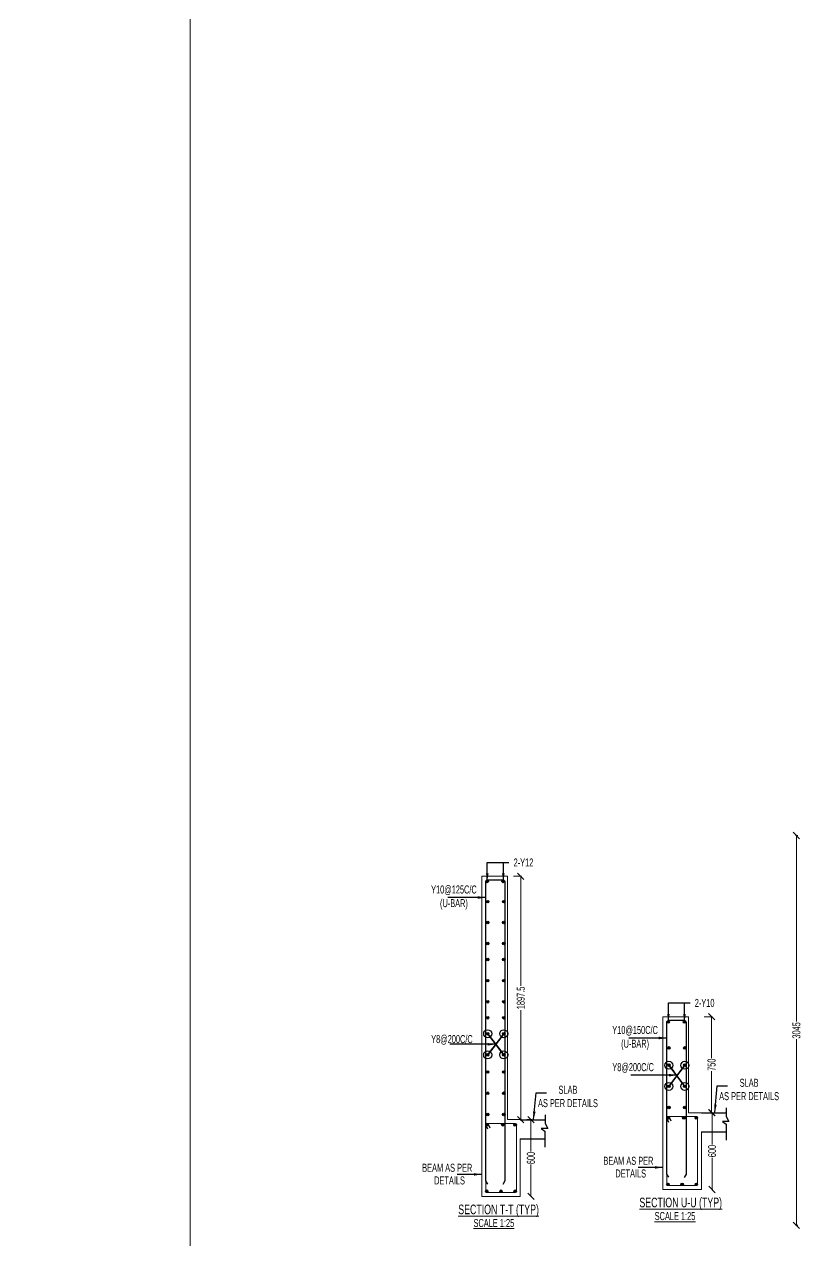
# Model space of a CAD drawing. Header units: millimetres. Extents: x -2697 to 288508, y -1308 to 60928.
# Drawn here: x 72399 to 78470, y 15722 to 25224 of the extents above; entities that cross this region are included whole.
import ezdxf

# ---------------------------------------------------------------- set-up
doc = ezdxf.new("R2010")
doc.units = ezdxf.units.MM
doc.header["$LTSCALE"] = 100
doc.layers.get('Defpoints').update_dxf_attribs({"color": 1, "lineweight": 0})
doc.layers.add('Column outline', color=5, linetype='Continuous', lineweight=0)
doc.layers.add('SEC TEXT', color=9, linetype='Continuous', lineweight=18)
for name, color, linetype in [('dim', 8, 'Continuous'), ('rein', 3, 'Continuous'), ('TEXT', 2, 'Continuous')]:
    doc.layers.add(name, color=color, linetype=linetype)
doc.styles.add('sd', font='ARIALN.TTF')
doc.styles.add('SOBHA', font='swisscl.ttf', dxfattribs={"width": 0.9})
doc.dimstyles.new('S--25', dxfattribs={"dimscale": 25, "dimtxt": 2.5, "dimasz": 2, "dimexe": 0.25, "dimexo": 0.25, "dimgap": 0.1, "dimtad": 0, "dimdec": 0, "dimrnd": 0.0005, "dimzin": 0, "dimdsep": 46, "dimtxsty": 'SOBHA', "dimblk": 'OBLIQUE', "dimcen": 0.09, "dimclrd": 8, "dimclre": 8, "dimclrt": 6, "dimadec": 0, "dimazin": 0, "dimtfac": 1, "dimtdec": 0, "dimtofl": 0, "dimtmove": 0, "dimatfit": 3, "dimfxl": 0.18, "dimtolj": 1, "dimtzin": 0, "dimlwd": -1, "dimlwe": -1, "dimarcsym": 0})
doc.dimstyles.new('S-25', dxfattribs={"dimscale": 25, "dimtxt": 2.5, "dimasz": 2.5, "dimexe": 0.25, "dimexo": 0.25, "dimgap": 0.1, "dimtad": 0, "dimdec": 0, "dimrnd": 0.0005, "dimzin": 0, "dimdsep": 46, "dimtxsty": 'SOBHA', "dimblk": 'OBLIQUE', "dimcen": 0.09, "dimclrd": 8, "dimclre": 8, "dimclrt": 6, "dimadec": 0, "dimazin": 0, "dimtfac": 1, "dimtdec": 0, "dimtofl": 0, "dimtmove": 0, "dimatfit": 3, "dimfxl": 0.18, "dimtolj": 1, "dimtzin": 0, "dimlwd": -1, "dimlwe": -1, "dimarcsym": 0})

# ---------------------------------------------------------------- blocks, each defined once
blk = doc.blocks.new('_Oblique')
at = {"color": 0, "linetype": 'ByBlock', "lineweight": -2}
blk.add_line((-0.5, -0.5), (0.5, 0.5), dxfattribs=at)
blk = doc.blocks.new('*D791')
at = {"layer": 'Column outline', "color": 8, "transparency": 16777216}
for p, q in [((76219.1, 18569.3), (76282.5, 18569.3)), ((76276.3, 18569.3), (76276.3, 17713.5)), ((76276.3, 16667.8), (76276.3, 17523.6)), ((76245.3, 16667.8), (76282.5, 16667.8))]:
    blk.add_line(p, q, dxfattribs=at)
at = {"layer": 'Defpoints', "color": 0, "transparency": 16777216}
for p in [(76212.9, 18569.3), (76276.3, 18569.3), (76239.1, 16667.8)]:
    blk.add_point(p, dxfattribs=at)
at = {"layer": 'Column outline', "color": 8, "transparency": 16777216, "xscale": 50, "yscale": 50, "zscale": 50}
for p, rotation in [((76276.3, 18569.3), 90), ((76276.3, 16667.8), 270)]:
    blk.add_blockref('_Oblique', p, dxfattribs=dict(at, rotation=rotation))
at = {"layer": 'Column outline', "color": 6, "transparency": 16777216, "insert": (76276.3, 17618.5), "char_height": 62.5, "attachment_point": 5, "rotation": 90, "style": 'SOBHA'}
blk.add_mtext('\\A1;1897.5', dxfattribs=at)
blk = doc.blocks.new('*D792')
at = {"layer": 'Column outline', "color": 8, "transparency": 16777216}
for p, q in [((76324.3, 16667.8), (76361.5, 16667.8)), ((76355.3, 16667.8), (76355.3, 16419.6)), ((76355.3, 16067.8), (76355.3, 16316.1)), ((76357.6, 16067.8), (76361.5, 16067.8))]:
    blk.add_line(p, q, dxfattribs=at)
at = {"layer": 'Defpoints', "color": 0, "transparency": 16777216}
for p in [(76318.1, 16667.8), (76351.4, 16067.8), (76355.3, 16067.8)]:
    blk.add_point(p, dxfattribs=at)
at = {"layer": 'Column outline', "color": 8, "transparency": 16777216, "xscale": 50, "yscale": 50, "zscale": 50}
for p, rotation in [((76355.3, 16667.8), 90), ((76355.3, 16067.8), 270)]:
    blk.add_blockref('_Oblique', p, dxfattribs=dict(at, rotation=rotation))
at = {"layer": 'Column outline', "color": 6, "transparency": 16777216, "insert": (76355.3, 16367.8), "char_height": 62.5, "attachment_point": 5, "rotation": 90, "style": 'SOBHA'}
blk.add_mtext('\\A1;600', dxfattribs=at)
blk = doc.blocks.new('*D793')
at = {"layer": 'Column outline', "color": 8, "transparency": 16777216}
for p, q in [((77739.2, 16722.2), (77776.4, 16722.2)), ((77770.2, 16722.2), (77770.2, 16473.9)), ((77770.2, 16122.2), (77770.2, 16370.5)), ((77772.5, 16122.2), (77776.4, 16122.2))]:
    blk.add_line(p, q, dxfattribs=at)
at = {"layer": 'Defpoints', "color": 0, "transparency": 16777216}
for p in [(77733, 16722.2), (77766.3, 16122.2), (77770.2, 16122.2)]:
    blk.add_point(p, dxfattribs=at)
at = {"layer": 'Column outline', "color": 8, "transparency": 16777216, "xscale": 50, "yscale": 50, "zscale": 50}
for p, rotation in [((77770.2, 16722.2), 90), ((77770.2, 16122.2), 270)]:
    blk.add_blockref('_Oblique', p, dxfattribs=dict(at, rotation=rotation))
at = {"layer": 'Column outline', "color": 6, "transparency": 16777216, "insert": (77770.2, 16422.2), "char_height": 62.5, "attachment_point": 5, "rotation": 90, "style": 'SOBHA'}
blk.add_mtext('\\A1;600', dxfattribs=at)
blk = doc.blocks.new('*D794')
at = {"layer": 'Column outline', "color": 8, "transparency": 16777216}
for p, q in [((77709.4, 17471.7), (77772.8, 17471.7)), ((77766.5, 17471.7), (77766.5, 17148.4)), ((77766.5, 16722.2), (77766.5, 17045.5)), ((77709.4, 16722.2), (77772.8, 16722.2))]:
    blk.add_line(p, q, dxfattribs=at)
at = {"layer": 'Defpoints', "color": 0, "transparency": 16777216}
for p in [(77703.2, 17471.7), (77766.5, 17471.7), (77703.2, 16722.2)]:
    blk.add_point(p, dxfattribs=at)
at = {"layer": 'Column outline', "color": 8, "transparency": 16777216, "xscale": 50, "yscale": 50, "zscale": 50}
for p, rotation in [((77766.5, 17471.7), 90), ((77766.5, 16722.2), 270)]:
    blk.add_blockref('_Oblique', p, dxfattribs=dict(at, rotation=rotation))
at = {"layer": 'Column outline', "color": 6, "transparency": 16777216, "insert": (77766.5, 17097), "char_height": 62.5, "attachment_point": 5, "rotation": 90, "style": 'SOBHA'}
blk.add_mtext('\\A1;750', dxfattribs=at)
blk = doc.blocks.new('*D803')
at = {"layer": 'Column outline', "color": 8, "transparency": 16777216}
for p, q in [((78440, 18887.3), (78422.9, 18887.3)), ((78429.1, 18887.3), (78429.1, 17434)), ((78429.1, 15842.3), (78429.1, 17295.6)), ((78440, 15842.3), (78422.9, 15842.3))]:
    blk.add_line(p, q, dxfattribs=at)
at = {"layer": 'Defpoints', "color": 0, "transparency": 16777216}
for p in [(78446.2, 18887.3, 0), (78429.1, 15842.3), (78446.2, 15842.3, 0)]:
    blk.add_point(p, dxfattribs=at)
at = {"layer": 'Column outline', "color": 8, "transparency": 16777216, "xscale": 50, "yscale": 50, "zscale": 50}
for p, rotation in [((78429.1, 18887.3), 90), ((78429.1, 15842.3), 270)]:
    blk.add_blockref('_Oblique', p, dxfattribs=dict(at, rotation=rotation))
at = {"layer": 'Column outline', "color": 6, "transparency": 16777216, "insert": (78429.1, 17364.8), "char_height": 62.5, "attachment_point": 5, "rotation": 90, "style": 'SOBHA'}
blk.add_mtext('\\A1;3045', dxfattribs=at)

msp = doc.modelspace()

# ---------------------------------------------------------------- hatches: boundary and pattern name
at = {"layer": 'rein', "ltscale": 10}
h = msp.add_hatch(color=256, dxfattribs=at)
h.dxf.hatch_style = 1
h.paths.add_polyline_path([(76023.91, 18528.77, 1), (76003.91, 18528.77, 1)])
h = msp.add_hatch(color=256, dxfattribs=at)
h.dxf.hatch_style = 1
h.paths.add_polyline_path([(76149.27, 18528.77, 1), (76129.27, 18528.77, 1)])
h = msp.add_hatch(color=256, dxfattribs=at)
h.dxf.hatch_style = 1
h.paths.add_polyline_path([(76027.76, 18370.64, 1), (76007.76, 18370.64, 1)])
h = msp.add_hatch(color=256, dxfattribs=at)
h.dxf.hatch_style = 1
h.paths.add_polyline_path([(76153.12, 18370.64, 1), (76133.12, 18370.64, 1)])
h = msp.add_hatch(color=256, dxfattribs=at)
h.dxf.hatch_style = 1
h.paths.add_polyline_path([(76027.76, 18208.07, -1), (76007.76, 18208.07, -1)])
h = msp.add_hatch(color=256, dxfattribs=at)
h.dxf.hatch_style = 1
h.paths.add_polyline_path([(76027.76, 18208.07, 1), (76007.76, 18208.07, 1)])
h = msp.add_hatch(color=256, dxfattribs=at)
h.dxf.hatch_style = 1
h.paths.add_polyline_path([(76153.12, 18208.07, -1), (76133.12, 18208.07, -1)])
h = msp.add_hatch(color=256, dxfattribs=at)
h.dxf.hatch_style = 1
h.paths.add_polyline_path([(76153.12, 18208.07, 1), (76133.12, 18208.07, 1)])
h = msp.add_hatch(color=256, dxfattribs=at)
h.dxf.hatch_style = 1
h.paths.add_polyline_path([(76027.76, 18043.78, -1), (76007.76, 18043.78, -1)])
h = msp.add_hatch(color=256, dxfattribs=at)
h.dxf.hatch_style = 1
h.paths.add_polyline_path([(76027.76, 18043.78, 1), (76007.76, 18043.78, 1)])
h = msp.add_hatch(color=256, dxfattribs=at)
h.dxf.hatch_style = 1
h.paths.add_polyline_path([(76153.12, 18043.78, -1), (76133.12, 18043.78, -1)])
h = msp.add_hatch(color=256, dxfattribs=at)
h.dxf.hatch_style = 1
h.paths.add_polyline_path([(76153.12, 18043.78, 1), (76133.12, 18043.78, 1)])
h = msp.add_hatch(color=256, dxfattribs=at)
h.dxf.hatch_style = 1
h.paths.add_polyline_path([(76027.76, 17918.78, 1), (76007.76, 17918.78, 1)])
h = msp.add_hatch(color=256, dxfattribs=at)
h.dxf.hatch_style = 1
h.paths.add_polyline_path([(76153.12, 17918.78, 1), (76133.12, 17918.78, 1)])
h = msp.add_hatch(color=256, dxfattribs=at)
h.dxf.hatch_style = 1
h.paths.add_polyline_path([(76027.76, 17753.78, -1), (76007.76, 17753.78, -1)])
h = msp.add_hatch(color=256, dxfattribs=at)
h.dxf.hatch_style = 1
h.paths.add_polyline_path([(76153.12, 17753.78, -1), (76133.12, 17753.78, -1)])
h = msp.add_hatch(color=256, dxfattribs=at)
h.dxf.hatch_style = 1
h.paths.add_polyline_path([(76027.76, 17588.78, -1), (76007.76, 17588.78, -1)])
h = msp.add_hatch(color=256, dxfattribs=at)
h.dxf.hatch_style = 1
h.paths.add_polyline_path([(76153.12, 17588.78, -1), (76133.12, 17588.78, -1)])
h = msp.add_hatch(color=256, dxfattribs=at)
h.dxf.hatch_style = 1
h.paths.add_polyline_path([(76027.76, 17463.78, 1), (76007.76, 17463.78, 1)])
h = msp.add_hatch(color=256, dxfattribs=at)
h.dxf.hatch_style = 1
h.paths.add_polyline_path([(76027.76, 17463.78, -1), (76007.76, 17463.78, -1)])
h = msp.add_hatch(color=256, dxfattribs=at)
h.dxf.hatch_style = 1
h.paths.add_polyline_path([(76153.12, 17463.78, 1), (76133.12, 17463.78, 1)])
h = msp.add_hatch(color=256, dxfattribs=at)
h.dxf.hatch_style = 1
h.paths.add_polyline_path([(76153.12, 17463.78, -1), (76133.12, 17463.78, -1)])
h = msp.add_hatch(color=256, dxfattribs=at)
h.dxf.hatch_style = 1
h.paths.add_polyline_path([(77438.8, 17431.25, 1), (77418.8, 17431.25, 1)])
h = msp.add_hatch(color=256, dxfattribs=at)
h.dxf.hatch_style = 1
h.paths.add_polyline_path([(77564.16, 17431.25, 1), (77544.16, 17431.25, 1)])
h = msp.add_hatch(color=256, dxfattribs=at)
h.dxf.hatch_style = 1
h.paths.add_polyline_path([(76027.76, 17338.78, 1), (76007.76, 17338.78, 1)])
h = msp.add_hatch(color=256, dxfattribs=at)
h.dxf.hatch_style = 1
h.paths.add_polyline_path([(76153.12, 17338.78, 1), (76133.12, 17338.78, 1)])
h = msp.add_hatch(color=256, dxfattribs=at)
h.dxf.hatch_style = 1
h.paths.add_polyline_path([(77442.64, 17228.16, 1), (77422.64, 17228.16, 1)])
h = msp.add_hatch(color=256, dxfattribs=at)
h.dxf.hatch_style = 1
h.paths.add_polyline_path([(77568.01, 17228.16, 1), (77548.01, 17228.16, 1)])
h = msp.add_hatch(color=256, dxfattribs=at)
h.dxf.hatch_style = 1
h.paths.add_polyline_path([(76027.76, 17173.78, 1), (76007.76, 17173.78, 1)])
h = msp.add_hatch(color=256, dxfattribs=at)
h.dxf.hatch_style = 1
h.paths.add_polyline_path([(76153.12, 17173.78, 1), (76133.12, 17173.78, 1)])
h = msp.add_hatch(color=256, dxfattribs=at)
h.dxf.hatch_style = 1
h.paths.add_polyline_path([(77442.64, 17094.16, 1), (77422.64, 17094.16, 1)])
h = msp.add_hatch(color=256, dxfattribs=at)
h.dxf.hatch_style = 1
h.paths.add_polyline_path([(77568.01, 17094.16, 1), (77548.01, 17094.16, 1)])
h = msp.add_hatch(color=256, dxfattribs=at)
h.dxf.hatch_style = 1
h.paths.add_polyline_path([(76027.76, 17039.78, 1), (76007.76, 17039.78, 1)])
h = msp.add_hatch(color=256, dxfattribs=at)
h.dxf.hatch_style = 1
h.paths.add_polyline_path([(76153.12, 17039.78, 1), (76133.12, 17039.78, 1)])
h = msp.add_hatch(color=256, dxfattribs=at)
h.dxf.hatch_style = 1
h.paths.add_polyline_path([(77442.64, 16928.16, 1), (77422.64, 16928.16, 1)])
h = msp.add_hatch(color=256, dxfattribs=at)
h.dxf.hatch_style = 1
h.paths.add_polyline_path([(77568.01, 16928.16, 1), (77548.01, 16928.16, 1)])
h = msp.add_hatch(color=256, dxfattribs=at)
h.dxf.hatch_style = 1
h.paths.add_polyline_path([(76027.76, 16873.78, 1), (76007.76, 16873.78, 1)])
h = msp.add_hatch(color=256, dxfattribs=at)
h.dxf.hatch_style = 1
h.paths.add_polyline_path([(76153.12, 16873.78, 1), (76133.12, 16873.78, 1)])
h = msp.add_hatch(color=256, dxfattribs=at)
h.dxf.hatch_style = 1
h.paths.add_polyline_path([(77442.64, 16762.31, 1), (77422.64, 16762.31, 1)])
h = msp.add_hatch(color=256, dxfattribs=at)
h.dxf.hatch_style = 1
h.paths.add_polyline_path([(77568.01, 16762.31, 1), (77548.01, 16762.31, 1)])
h = msp.add_hatch(color=256, dxfattribs=at)
h.dxf.hatch_style = 1
h.paths.add_polyline_path([(76022.43, 16627.84, 1), (76002.43, 16627.84, 1)])
h = msp.add_hatch(color=256, dxfattribs=at)
h.dxf.hatch_style = 1
h.paths.add_polyline_path([(76027.76, 16707.93, 1), (76007.76, 16707.93, 1)])
h = msp.add_hatch(color=256, dxfattribs=at)
h.dxf.hatch_style = 1
h.paths.add_polyline_path([(76145.43, 16627.84, 1), (76125.43, 16627.84, 1)])
h = msp.add_hatch(color=256, dxfattribs=at)
h.dxf.hatch_style = 1
h.paths.add_polyline_path([(76153.12, 16707.93, 1), (76133.12, 16707.93, 1)])
h = msp.add_hatch(color=256, dxfattribs=at)
h.dxf.hatch_style = 1
h.paths.add_polyline_path([(76222.26, 16627.67, -1), (76242.26, 16627.67, -1)])
h = msp.add_hatch(color=256, dxfattribs=at)
h.dxf.hatch_style = 1
h.paths.add_polyline_path([(77437.31, 16682.21, 1), (77417.31, 16682.21, 1)])
h = msp.add_hatch(color=256, dxfattribs=at)
h.dxf.hatch_style = 1
h.paths.add_polyline_path([(77560.31, 16682.21, 1), (77540.31, 16682.21, 1)])
h = msp.add_hatch(color=256, dxfattribs=at)
h.dxf.hatch_style = 1
h.paths.add_polyline_path([(77637.15, 16682.05, -1), (77657.15, 16682.05, -1)])
h = msp.add_hatch(color=256, dxfattribs=at)
h.dxf.hatch_style = 1
h.paths.add_polyline_path([(77435.48, 16162.66, -1), (77415.48, 16162.66, -1)])
h = msp.add_hatch(color=256, dxfattribs=at)
h.dxf.hatch_style = 1
h.paths.add_polyline_path([(77546.48, 16162.66, -1), (77526.48, 16162.66, -1)])
h = msp.add_hatch(color=256, dxfattribs=at)
h.dxf.hatch_style = 1
h.paths.add_polyline_path([(77637.57, 16162.66, 1), (77657.57, 16162.66, 1)])
h = msp.add_hatch(color=256, dxfattribs=at)
h.dxf.hatch_style = 1
h.paths.add_polyline_path([(76020.59, 16108.28, -1), (76000.59, 16108.28, -1)])
h = msp.add_hatch(color=256, dxfattribs=at)
h.dxf.hatch_style = 1
h.paths.add_polyline_path([(76131.59, 16108.28, -1), (76111.59, 16108.28, -1)])
h = msp.add_hatch(color=256, dxfattribs=at)
h.dxf.hatch_style = 1
h.paths.add_polyline_path([(76222.68, 16108.28, 1), (76242.68, 16108.28, 1)])

# ---------------------------------------------------------------- linework, layer by layer
for p, q in [((76272.37, 16667.37), (76465.55, 16667.37)), ((77687.26, 16721.74), (77880.43, 16721.74)), ((77687.26, 16571.74), (77879.64, 16571.74)), ((76272.37, 16517.37), (76464.76, 16517.37))]:
    msp.add_line(p, q)
for points in [[(77880.43, 16760.32), (77880.43, 16691.07), (77901.5, 16654.01), (77851.14, 16654.01), (77879.64, 16633.12), (77879.64, 16508.23)], [(76465.55, 16705.94), (76465.55, 16636.69), (76486.61, 16599.63), (76436.25, 16599.63), (76464.76, 16578.74), (76464.76, 16453.86)]]:
    msp.add_lwpolyline(points)
at = {"layer": 'Column outline', "color": 7}
for points in [[(75972.14, 16667.83), (75972.14, 18569.26), (76172.14, 18569.26), (76172.14, 16667.83)], [(77387.03, 16722.2), (77387.03, 17471.74), (77587.03, 17471.74), (77587.03, 16722.2)], [(76272.37, 16517.37), (76272.37, 16067.83), (75972.14, 16067.83), (75972.14, 16667.83)], [(76172.14, 16667.83), (76272.37, 16667.83), (76272.37, 16667.37)], [(77687.26, 16571.74), (77687.26, 16122.2), (77387.03, 16122.2), (77387.03, 16722.2)], [(77587.03, 16722.2), (77687.26, 16722.2), (77687.26, 16721.74)]]:
    msp.add_lwpolyline(points, dxfattribs=at)
at = {"layer": 'Column outline', "color": 3}
for points in [[(76232.37, 16097.83), (76012.14, 16097.83, -0.4142136), (76002.14, 16107.83), (76002.14, 16627.83, -0.4142136), (76012.14, 16637.83), (76232.37, 16637.83, -0.4142136), (76242.37, 16627.83), (76242.37, 16107.83, -0.4142136)], [(77647.26, 16152.2), (77427.03, 16152.2, -0.4142136), (77417.03, 16162.2), (77417.03, 16682.2, -0.4142136), (77427.03, 16692.2), (77647.26, 16692.2, -0.4142136), (77657.26, 16682.2), (77657.26, 16162.2, -0.4142136)]]:
    msp.add_lwpolyline(points, format="xyb", close=True, dxfattribs=at)
at = {"layer": 'Defpoints', "color": 1}
msp.add_lwpolyline([(38632.78, 30751.34), (73693.86, 30751.34), (73693.86, 3581.9), (38632.78, 3581.9)], close=True, dxfattribs=at)
at = {"layer": 'rein', "color": 3, "ltscale": 10}
for p, q in [((76020.48, 16633.75, 0), (76034.29, 16604.3, 0)), ((77417.43, 16679.44, 0), (77431.07, 16649.36, 0)), ((77435.37, 16688.13, 0), (77449.17, 16658.68, 0)), ((76002.54, 16625.07, 0), (76016.19, 16594.99, 0))]:
    msp.add_line(p, q, dxfattribs=at)
for points in [[(76018.99, 16163.94), (76002.14, 16188.67), (76002.14, 18525.49, -0.4142136), (76018.14, 18541.49), (76136.14, 18541.49, -0.4142136), (76152.14, 18525.49), (76152.14, 16188.67), (76137.11, 16162.08)], [(77433.88, 16218.31), (77417.03, 16243.05), (77417.03, 17427.98, -0.4142136), (77433.03, 17443.98), (77551.03, 17443.98, -0.4142136), (77567.03, 17427.98), (77567.03, 16243.05), (77551.99, 16216.46)]]:
    msp.add_lwpolyline(points, format="xyb", dxfattribs=at)
at = {"layer": 'rein', "ltscale": 10}
for centre in [(76013.91, 18528.77), (76139.27, 18528.77), (76017.76, 18370.64, 0), (76143.12, 18370.64, 0), (76017.76, 18208.07, 0), (76017.76, 18208.07, 0), (76143.12, 18208.07, 0), (76143.12, 18208.07, 0), (76017.76, 18043.78, 0), (76017.76, 18043.78, 0), (76143.12, 18043.78, 0), (76143.12, 18043.78, 0), (76017.76, 17918.78, 0), (76143.12, 17918.78, 0), (76017.76, 17753.78, 0), (76143.12, 17753.78, 0), (76017.76, 17588.78, 0), (76143.12, 17588.78, 0), (76017.76, 17463.78, 0), (76017.76, 17463.78, 0), (76143.12, 17463.78, 0), (76143.12, 17463.78, 0), (77428.8, 17431.25), (77554.16, 17431.25), (76017.76, 17338.78, 0), (76143.12, 17338.78, 0), (77432.64, 17228.16, 0), (77558.01, 17228.16, 0), (76017.76, 17173.78, 0), (76143.12, 17173.78, 0), (77432.64, 17094.16, 0), (77558.01, 17094.16, 0), (76017.76, 17039.78, 0), (76143.12, 17039.78, 0), (77432.64, 16928.16, 0), (77558.01, 16928.16, 0), (76017.76, 16873.78, 0), (76143.12, 16873.78, 0), (77432.64, 16762.31, 0), (77558.01, 16762.31, 0), (76012.43, 16627.84, 0), (76017.76, 16707.93, 0), (76135.43, 16627.84, 0), (76143.12, 16707.93, 0), (76232.26, 16627.67, 0), (77427.31, 16682.21, 0), (77550.31, 16682.21, 0), (77647.15, 16682.05, 0), (77425.48, 16162.66), (77536.48, 16162.66), (77647.57, 16162.66), (76010.59, 16108.28), (76121.59, 16108.28), (76232.68, 16108.28)]:
    msp.add_circle(centre, 10, dxfattribs=at)

# ---------------------------------------------------------------- texts
at = {"layer": 'SEC TEXT', "color": 1, "linetype": 'ByBlock', "style": 'sd', "width": 0.8}
for s, height, p in [('%%USECTION U-U (TYP)', 75, (77202.9, 15983.4)), ('%%USECTION T-T (TYP)', 75, (75788.01, 15929.03)), ('%%USCALE 1:25', 63, (75907.08, 15828.92)), ('%%USCALE 1:25', 63, (77321.97, 15883.3))]:
    msp.add_text(s, height=height, rotation=0.010721, dxfattribs=at).set_placement(p)
at = {"layer": 'TEXT', "char_height": 62.5, "attachment_point": 5, "style": 'SOBHA'}
for s, insert in [('2-Y12', (76297.36, 18676.52)), ('Y10@125C/C', (75754.21, 18459.33, 0)), ('(U-BAR)', (75754.21, 18349.57, 0)), ('2-Y10', (77712.24, 17579)), ('Y10@150C/C', (77169.1, 17361.81, 0)), ('Y8@200C/C', (75738.78, 17290.88)), ('(U-BAR)', (77169.1, 17252.06, 0)), ('Y8@200C/C', (77153.67, 17071.64)), ('SLAB \\PAS PER DETAILS', (76644.77, 16848.62, 0)), ('SLAB \\PAS PER DETAILS', (78059.65, 16902.99, 0)), ('BEAM AS PER', (77116.71, 16345.93, 0)), ('BEAM AS PER', (75701.82, 16291.55, 0)), ('DETAILS', (77134.66, 16246.92)), ('DETAILS', (75719.78, 16192.54))]:
    msp.add_mtext(s, dxfattribs=dict(at, insert=insert))

# ---------------------------------------------------------------- dimensions: what is measured, and where the dimension line sits
at = {"layer": 'Column outline'}
for base, p1, p2, picture, middle in [((78429.13, 15842.32), (78446.21, 18887.32, 0), (78446.21, 15842.32, 0), '*D803', (78429.13, 17364.82)), ((77766.5, 17471.74), (77703.18, 16722.2), (77703.18, 17471.74), '*D794', (77766.5, 17096.97)), ((77770.16, 16122.2), (77732.96, 16722.2), (77766.26, 16122.2), '*D793', (77770.16, 16422.2)), ((76355.27, 16067.83), (76318.07, 16667.83), (76351.37, 16067.83), '*D792', (76355.27, 16367.83))]:
    dim = msp.add_linear_dim(base=base, p1=p1, p2=p2, angle=90, dimstyle='S--25', override={"dimtmove": 1}, dxfattribs=at)
    dim.commit()
    dim.dimension.update_dxf_attribs({"geometry": picture, "text_midpoint": middle})
dim = msp.add_linear_dim(base=(76276.27, 18569.26), p1=(76239.07, 16667.83), p2=(76212.85, 18569.26), angle=90, text='1897.5', dimstyle='S--25', override={"dimdec": 1, "dimtmove": 1}, dxfattribs=at)
dim.commit()
dim.dimension.update_dxf_attribs({"geometry": '*D791', "text_midpoint": (76276.27, 17618.54)})

# ---------------------------------------------------------------- leaders
at = {"layer": 'dim', "color": 5, "linetype": 'Continuous'}
for points, override in [([(76014.73, 18528.77), (76014.73, 18677.17), (76183.65, 18677.17)], {"dimarcsym": 1}), ([(76140.1, 18528.77), (76140.1, 18677.17)], {"dimarcsym": 1}), ([(76002.14, 18403.06), (75705.64, 18403.06)], {"dimarcsym": 1}), ([(77429.62, 17431.25), (77429.62, 17579.66), (77598.54, 17579.66)], {"dimarcsym": 1}), ([(77554.98, 17431.25), (77554.98, 17579.66)], {"dimarcsym": 1}), ([(76017.76, 17338.78), (76143.12, 17173.78)], {"dimldrblk": 'Origin', "dimarcsym": 1}), ([(76017.76, 17173.78), (76143.12, 17338.78)], {"dimldrblk": 'Origin', "dimarcsym": 1}), ([(76143.12, 17338.78), (76017.76, 17173.78)], {"dimldrblk": 'Origin', "dimarcsym": 1}), ([(76143.12, 17173.78), (76017.76, 17338.78)], {"dimldrblk": 'Origin', "dimarcsym": 1}), ([(77417.03, 17305.55), (77120.53, 17305.55)], {"dimarcsym": 1}), ([(76080.44, 17256.28), (75721.97, 17256.28)], {"dimarcsym": 1}), ([(77432.64, 17092.5), (77558.01, 16927.5)], {"dimldrblk": 'Origin', "dimarcsym": 1}), ([(77558.01, 17092.5), (77432.64, 16927.5)], {"dimldrblk": 'Origin', "dimarcsym": 1}), ([(77495.33, 17015.08), (77136.86, 17015.08)], {"dimarcsym": 1}), ([(77432.64, 16927.5), (77558.01, 17092.5)], {"dimldrblk": 'Origin', "dimarcsym": 1}), ([(77558.01, 16927.5), (77432.64, 17092.5)], {"dimldrblk": 'Origin', "dimarcsym": 1}), ([(77791.1, 16723.64), (77811.1, 16931.89), (77891.23, 16931.89)], {"dimarcsym": 1}), ([(76376.21, 16669.27), (76396.21, 16877.51), (76476.35, 16877.51)], {"dimarcsym": 1}), ([(75972.14, 16240.19), (75778.45, 16240.19)], {"dimarcsym": 1}), ([(77387.03, 16294.56), (77193.34, 16294.56)], {"dimarcsym": 1})]:
    msp.add_leader(points, dimstyle='S-25', override=override, dxfattribs=at)

doc.saveas('drawing.dxf')
